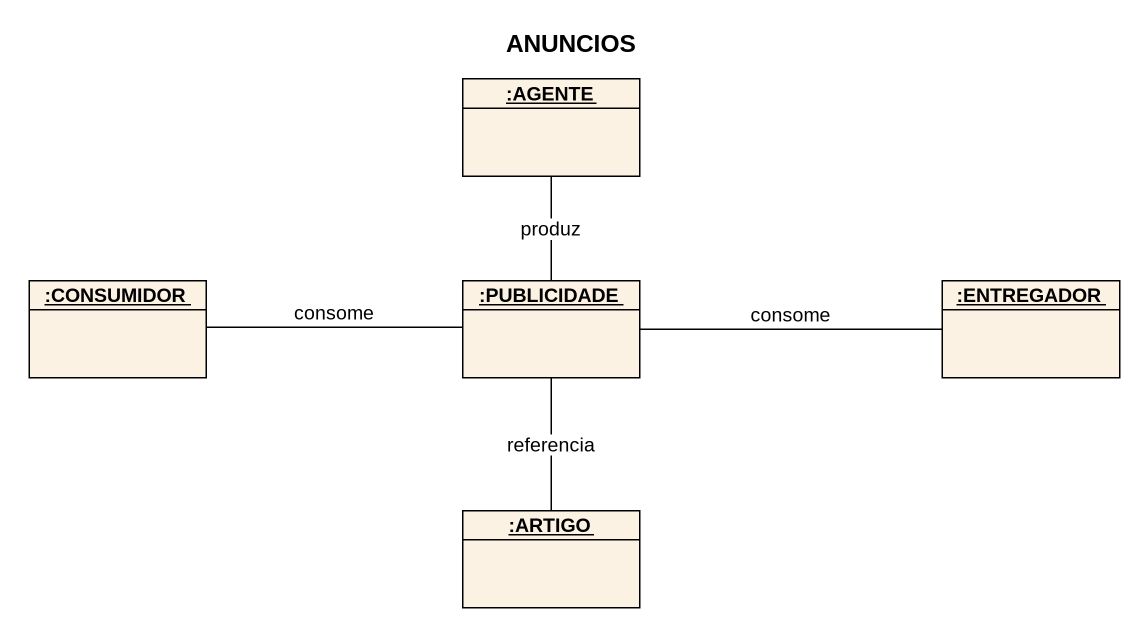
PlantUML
@startuml
title ANUNCIOS
hide circle
hide empty members
object ":AGENTE" as AGENTE
object ":CONSUMIDOR" as CONSUMIDOR
object ":PUBLICIDADE" as PUBLICIDADE
object ":ENTREGADOR" as ENTREGADOR
object ":ARTIGO" as ARTIGO
AGENTE -- PUBLICIDADE : produz
CONSUMIDOR -right- PUBLICIDADE : consome
PUBLICIDADE -- ARTIGO : referencia
ENTREGADOR -left- PUBLICIDADE : consome
@enduml
